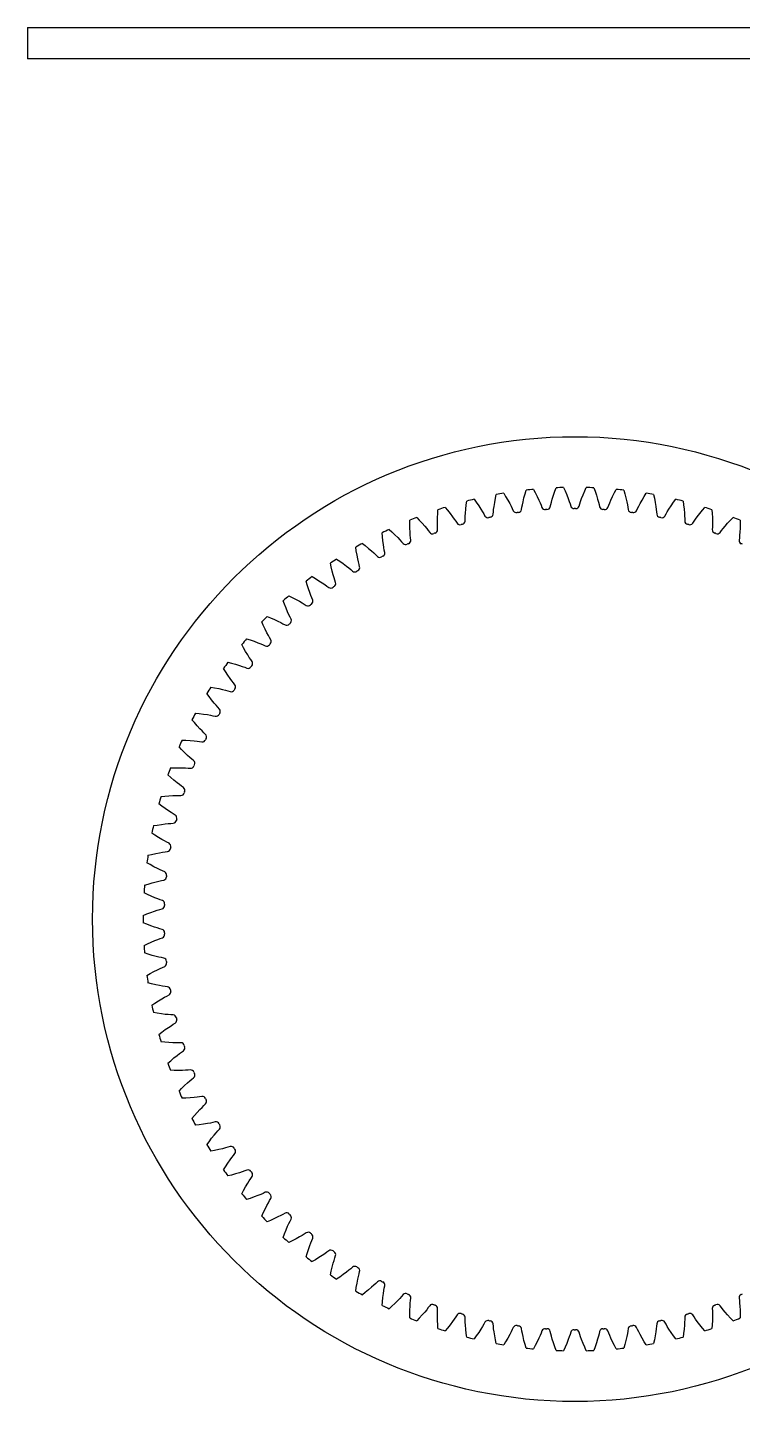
# Model space of a CAD drawing. Extents: x -3282 to 4846, y -1718 to 1845.
# Drawn here: x 1305 to 1533.6, y -887.8 to -448.6 of the extents above; entities that cross this region are included whole.
import ezdxf

# ---------------------------------------------------------------- set-up
doc = ezdxf.new("R2010")
doc.units = 0
doc.layers.get('0').update_dxf_attribs({"linetype": 'CONTINUOUS'})
doc.layers.add('OUTLINE', color=7, linetype='CONTINUOUS')

msp = doc.modelspace()

# ---------------------------------------------------------------- linework, layer by layer
at = {"color": 1}
for p, q in [((1304.989322, -448.599773), (1654.989322, -448.599773)), ((1304.989322, -448.599773), (1304.989322, -458.599773)), ((1654.989322, -458.599773), (1304.989322, -458.599773)), ((1464.038054, -597.628436), (1464.36637, -596.486779)), ((1466.763481, -596.234832), (1467.321986, -597.283281)), ((1467.321986, -597.283281), (1467.933365, -598.503257)), ((1473.12616, -598.140112), (1473.561792, -596.846952)), ((1473.561792, -596.846952), (1473.968945, -595.730977)), ((1476.377793, -595.646858), (1476.8618, -596.731713)), ((1476.8618, -596.731713), (1477.386589, -597.991364)), ((1482.592067, -597.991335), (1483.116844, -596.731713)), ((1483.116844, -596.731713), (1483.600852, -595.646858)), ((1486.009699, -595.730977), (1486.416852, -596.846952)), ((1486.416852, -596.846952), (1486.852493, -598.140142)), ((1492.045293, -598.503229), (1492.656658, -597.283281)), ((1492.656658, -597.283281), (1493.215163, -596.234832)), ((1495.612275, -596.486779), (1495.94059, -597.628436)), ((1445.112489, -602.527162), (1445.269739, -601.171688)), ((1445.269739, -601.171688), (1445.43597, -599.995448)), ((1447.774689, -599.41234), (1448.473675, -600.372857)), ((1448.473675, -600.372857), (1449.248891, -601.495872)), ((1449.248891, -601.495872), (1449.940852, -602.559545)), ((1454.012917, -602.625627), (1454.141103, -601.666758)), ((1454.141103, -601.666758), (1454.340611, -600.413564)), ((1454.340611, -600.413564), (1454.59203, -599.07236)), ((1454.59203, -599.07236), (1454.839907, -597.910581)), ((1457.213605, -597.492035), (1457.843885, -598.49897)), ((1457.843885, -598.49897), (1458.538876, -599.673326)), ((1458.538876, -599.673326), (1459.154953, -600.782677)), ((1459.154953, -600.782677), (1459.603362, -601.639881)), ((1459.60336, -601.639879), (1459.969804, -602.378561)), ((1463.063851, -601.943721), (1463.21249, -601.132649)), ((1463.212489, -601.132651), (1463.40725, -600.185059)), ((1463.40725, -600.185059), (1463.69369, -598.948835)), ((1463.69369, -598.948835), (1464.038054, -597.628436)), ((1467.933365, -598.503257), (1468.470556, -599.652881)), ((1468.470556, -599.652881), (1468.858077, -600.539276)), ((1468.858077, -600.539274), (1469.172099, -601.301719)), ((1469.172099, -601.301719), (1469.451339, -602.021085)), ((1472.112538, -601.83499), (1472.288942, -601.083767)), ((1472.288942, -601.083767), (1472.493797, -600.285039)), ((1472.493796, -600.285042), (1472.754183, -599.353344)), ((1472.754183, -599.353344), (1473.12616, -598.140112)), ((1477.386589, -597.991364), (1477.842278, -599.17566)), ((1477.842278, -599.17566), (1478.167024, -600.086928)), ((1478.167023, -600.086926), (1478.427095, -600.869419)), ((1478.427095, -600.869419), (1478.655474, -601.606511)), ((1481.323172, -601.606506), (1481.551549, -600.869418)), ((1481.551549, -600.869418), (1481.811621, -600.086926)), ((1481.81162, -600.086928), (1482.136365, -599.175664)), ((1482.136365, -599.175664), (1482.592067, -597.991335)), ((1486.852493, -598.140142), (1487.22446, -599.353341)), ((1487.22446, -599.353341), (1487.484848, -600.285042)), ((1487.484847, -600.285039), (1487.689702, -601.083768)), ((1487.689702, -601.083768), (1487.866108, -601.834996)), ((1490.527308, -602.02108), (1490.806545, -601.301718)), ((1490.806545, -601.301718), (1491.120568, -600.539274)), ((1491.120567, -600.539276), (1491.508086, -599.652884)), ((1491.508086, -599.652884), (1492.045293, -598.503229)), ((1495.94059, -597.628436), (1496.284961, -598.948865)), ((1496.284961, -598.948865), (1496.571394, -600.185056)), ((1496.571394, -600.185056), (1496.766155, -601.132651)), ((1496.766154, -601.132649), (1496.914794, -601.943722)), ((1500.008841, -602.378561), (1500.375284, -601.639879)), ((1500.375282, -601.639881), (1500.82369, -600.78268)), ((1500.82369, -600.78268), (1501.439784, -599.673299)), ((1501.439784, -599.673299), (1502.134759, -598.49897)), ((1502.134759, -598.49897), (1502.765039, -597.492034)), ((1505.138737, -597.910581), (1505.386614, -599.07236)), ((1505.386614, -599.07236), (1505.638039, -600.413594)), ((1505.638039, -600.413594), (1505.837541, -601.666754)), ((1505.837541, -601.666754), (1505.965727, -602.625627)), ((1510.03779, -602.559548), (1510.72977, -601.495846)), ((1510.72977, -601.495846), (1511.50497, -600.372857)), ((1511.50497, -600.372857), (1512.203955, -599.41234)), ((1514.542674, -599.995448), (1514.708906, -601.171688)), ((1514.708906, -601.171688), (1514.866158, -602.527193)), ((1429.412919, -605.201653), (1430.23878, -606.055542)), ((1430.23878, -606.055542), (1431.162745, -607.059739)), ((1436.031129, -606.548098), (1436.054285, -605.279334)), ((1436.054285, -605.279334), (1436.116597, -603.916191)), ((1436.116597, -603.916191), (1436.200374, -602.731221)), ((1438.49272, -601.986393), (1439.257005, -602.895811)), ((1439.257005, -602.895811), (1440.108671, -603.962014)), ((1440.108671, -603.962014), (1440.873144, -604.974828)), ((1440.873144, -604.974828), (1441.436489, -605.761283)), ((1441.436488, -605.761281), (1441.902169, -606.441776)), ((1444.889226, -606.352042), (1444.905587, -605.580559)), ((1444.905587, -605.580559), (1444.9399, -604.756693)), ((1444.9399, -604.756696), (1445.000886, -603.791221)), ((1445.000886, -603.791221), (1445.112489, -602.527162)), ((1449.940852, -602.559545), (1450.447964, -603.383381)), ((1450.447963, -603.383379), (1450.865041, -604.094701)), ((1450.865041, -604.094701), (1451.241679, -604.768203)), ((1453.851081, -604.213553), (1453.921218, -603.44509)), ((1453.921218, -603.44509), (1454.012918, -602.625625)), ((1459.969804, -602.378561), (1460.298543, -603.076696)), ((1462.940279, -602.705419), (1463.063851, -601.943721)), ((1496.914794, -601.943722), (1497.038366, -602.705425)), ((1499.680104, -603.076692), (1500.008841, -602.378561)), ((1505.965726, -602.625625), (1506.057426, -603.44509)), ((1506.057426, -603.44509), (1506.127564, -604.213558)), ((1508.736968, -604.768199), (1509.113603, -604.0947)), ((1509.113603, -604.0947), (1509.530681, -603.383379)), ((1509.53068, -603.383381), (1510.03779, -602.559548)), ((1514.866158, -602.527193), (1514.977758, -603.791217)), ((1514.977758, -603.791217), (1515.038744, -604.756696)), ((1515.038744, -604.756693), (1515.073057, -605.58056)), ((1515.073057, -605.58056), (1515.089419, -606.352048)), ((1518.076475, -606.441775), (1518.542157, -605.761281)), ((1518.542155, -605.761283), (1519.105498, -604.974831)), ((1519.105498, -604.974831), (1519.869992, -603.96199)), ((1519.869992, -603.96199), (1520.721639, -602.895811)), ((1520.721639, -602.895811), (1521.485924, -601.986393)), ((1523.77827, -602.731221), (1523.862047, -603.916191)), ((1523.862047, -603.916191), (1523.924361, -605.279364)), ((1523.924361, -605.279364), (1523.947515, -606.548094)), ((1528.815919, -607.059716), (1529.739865, -606.055542)), ((1529.739865, -606.055542), (1530.565725, -605.201653)), ((1418.495098, -611.284166), (1418.413143, -610.099069)), ((1420.57952, -609.042456), (1421.462934, -609.836656)), ((1421.462934, -609.836656), (1422.454698, -610.773954)), ((1427.1772, -607.292501), (1427.178113, -606.104573)), ((1427.210127, -608.656669), (1427.1772, -607.292501)), ((1427.275532, -609.923958), (1427.210127, -608.656669)), ((1427.349508, -610.888525), (1427.275532, -609.923958)), ((1431.162745, -607.059739), (1431.996007, -608.016759)), ((1431.996007, -608.016759), (1432.612839, -608.762001)), ((1432.612838, -608.761999), (1433.124854, -609.408352)), ((1433.124854, -609.408352), (1433.59156, -610.022882)), ((1436.03764, -607.515475), (1436.031129, -606.548098)), ((1436.06088, -608.339725), (1436.03764, -607.515473)), ((1436.098375, -609.11047), (1436.06088, -608.339725)), ((1441.902169, -606.441776), (1442.324871, -607.087365)), ((1517.653776, -607.08736), (1518.076475, -606.441775)), ((1523.917764, -608.339726), (1523.880269, -609.110476)), ((1523.941004, -607.515473), (1523.917764, -608.339726)), ((1523.947515, -606.548094), (1523.941004, -607.515475)), ((1526.387087, -610.022878), (1526.85379, -609.408351)), ((1526.85379, -609.408351), (1527.365806, -608.761999)), ((1527.365805, -608.762001), (1527.982635, -608.016761)), ((1527.982635, -608.016761), (1528.815919, -607.059716)), ((1532.703112, -609.923954), (1532.629136, -610.888525)), ((1532.768516, -608.6567), (1532.703112, -609.923954)), ((1532.801444, -607.292501), (1532.768516, -608.6567)), ((1532.800531, -606.104573), (1532.801444, -607.292501)), ((1410.112589, -615.871741), (1409.948166, -614.695247)), ((1412.03556, -613.49009), (1412.972222, -614.220731)), ((1412.972222, -614.220731), (1414.026953, -615.086564)), ((1418.623104, -612.642715), (1418.495098, -611.284166)), ((1418.776751, -613.902354), (1418.623104, -612.642715)), ((1418.917832, -614.859411), (1418.776751, -613.902354)), ((1419.05556, -615.672404), (1418.917832, -614.859408)), ((1422.454698, -610.773954), (1423.352688, -611.670517)), ((1423.352688, -611.670517), (1424.020003, -612.370916)), ((1424.020002, -612.370914), (1424.575858, -612.979976)), ((1424.575858, -612.979976), (1425.084295, -613.560453)), ((1427.430189, -611.709145), (1427.349508, -610.888522)), ((1427.521357, -612.475398), (1427.430189, -611.709145)), ((1532.548455, -611.709146), (1532.457287, -612.475403)), ((1532.629136, -610.888522), (1532.548455, -611.709146)), ((1403.822664, -618.522886), (1404.808012, -619.186409)), ((1404.808012, -619.186409), (1405.920571, -619.976558)), ((1410.335051, -617.218051), (1410.112589, -615.871741)), ((1410.576192, -618.463904), (1410.335051, -617.218051)), ((1410.78369, -619.408788), (1410.576192, -618.463904)), ((1414.026953, -615.086564), (1414.985297, -615.918302)), ((1414.985297, -615.918302), (1415.699844, -616.570445)), ((1415.699842, -616.570444), (1416.296831, -617.139247)), ((1416.296831, -617.139247), (1416.844521, -617.682844)), ((1419.199957, -616.430431), (1419.05556, -615.672404)), ((1402.070513, -621.032875), (1401.824422, -619.870717)), ((1402.386347, -622.360387), (1402.070513, -621.032875)), ((1402.713807, -623.586384), (1402.386347, -622.360387)), ((1402.986711, -624.514493), (1402.713807, -623.586384)), ((1405.920571, -619.976558), (1406.934599, -620.73942)), ((1406.934599, -620.73942), (1407.692897, -621.34013)), ((1407.692895, -621.340129), (1408.328107, -621.865903)), ((1408.328107, -621.865903), (1408.912382, -622.36997)), ((1410.977794, -620.210194), (1410.78369, -619.408786)), ((1411.174716, -620.956301), (1410.977794, -620.210194)), ((1394.408049, -626.742424), (1394.08149, -625.600263)), ((1394.815716, -628.044671), (1394.408049, -626.742424)), ((1395.2279, -629.244839), (1394.815716, -628.044671)), ((1395.980845, -624.116325), (1397.010077, -624.709497)), ((1397.010077, -624.709497), (1398.175044, -625.420114)), ((1398.175044, -625.420114), (1399.239816, -626.110382)), ((1399.239816, -626.110382), (1400.03817, -626.656733)), ((1400.038169, -626.656731), (1400.708509, -627.136915)), ((1400.708509, -627.136915), (1401.326524, -627.598997)), ((1403.236245, -625.300406), (1402.986711, -624.51449)), ((1403.484734, -626.030959), (1403.236245, -625.300406)), ((1387.162529, -632.972571), (1386.757092, -631.855972)), ((1388.548306, -630.243156), (1389.616408, -630.763088)), ((1389.616408, -630.763088), (1390.828108, -631.390709)), ((1390.828108, -631.390709), (1391.938437, -632.005022)), ((1391.938437, -632.005022), (1392.772958, -632.494351)), ((1395.564881, -630.151649), (1395.2279, -629.244839)), ((1395.86863, -630.918242), (1395.56488, -630.151647)), ((1396.167474, -631.629682), (1395.86863, -630.918242)), ((1387.660043, -634.243208), (1387.162529, -632.972571)), ((1388.154942, -635.4117), (1387.660043, -634.243208)), ((1388.554359, -636.292795), (1388.154942, -635.4117)), ((1388.910842, -637.036332), (1388.554358, -636.292793)), ((1392.772956, -632.49435), (1393.47516, -632.926603)), ((1393.47516, -632.926603), (1394.123902, -633.344449)), ((1380.369252, -639.692963), (1379.886912, -638.607366)), ((1380.954189, -640.925801), (1380.369252, -639.692963)), ((1381.529393, -642.056924), (1380.954189, -640.925801)), ((1381.561258, -636.87353), (1382.663028, -637.317689)), ((1382.663028, -637.317689), (1383.915556, -637.859257)), ((1383.915556, -637.859257), (1385.066033, -638.394621)), ((1385.066033, -638.394621), (1385.932655, -638.824545)), ((1385.932653, -638.824544), (1386.663298, -639.206761)), ((1386.663298, -639.206761), (1387.339608, -639.578335)), ((1389.258586, -637.725193), (1388.910842, -637.036332)), ((1375.053743, -643.975145), (1376.183811, -644.341366)), ((1376.183811, -644.341366), (1377.471066, -644.794244)), ((1377.471066, -644.794244), (1378.656086, -645.24805)), ((1378.656086, -645.24805), (1379.550587, -645.616474)), ((1379.550584, -645.616473), (1380.306112, -645.946792)), ((1381.989298, -642.908011), (1381.529393, -642.056924)), ((1382.39678, -643.624869), (1381.989297, -642.908009)), ((1382.791729, -644.287794), (1382.39678, -643.624869)), ((1374.061313, -646.87086), (1373.504421, -645.821554)), ((1374.730824, -648.059891), (1374.061313, -646.87086)), ((1375.38353, -649.148135), (1374.730824, -648.059891)), ((1375.901684, -649.965067), (1375.38353, -649.148135)), ((1376.358178, -650.651755), (1375.901682, -649.965065)), ((1380.306112, -645.946792), (1381.006694, -646.270284)), ((1368.269446, -654.471292), (1367.640714, -653.463388)), ((1369.057462, -651.513402), (1370.210324, -651.799902)), ((1370.210324, -651.799902), (1371.526035, -652.161881)), ((1371.526035, -652.161881), (1372.739824, -652.531919)), ((1372.739824, -652.531919), (1373.657846, -652.837049)), ((1373.657843, -652.837048), (1374.434573, -653.113859)), ((1374.434573, -653.113859), (1375.156013, -653.387693)), ((1376.798409, -651.285515), (1376.358178, -650.651755)), ((1369.020268, -655.610724), (1368.269446, -654.471292)), ((1369.747296, -656.650786), (1369.020268, -655.610724)), ((1370.321174, -657.429584), (1369.747296, -656.650786)), ((1370.824457, -658.082755), (1370.321172, -657.429582)), ((1371.307824, -658.684263), (1370.824457, -658.082755)), ((1363.021866, -662.45723), (1362.324358, -661.495639)), ((1363.850342, -663.541511), (1363.021866, -662.45723)), ((1363.601631, -659.451576), (1364.77167, -659.656958)), ((1364.77167, -659.656958), (1366.109426, -659.926276)), ((1366.109426, -659.926276), (1367.34607, -660.210743)), ((1367.34607, -660.210743), (1368.283141, -660.451091)), ((1368.283139, -660.451091), (1369.077285, -660.673046)), ((1369.077285, -660.673046), (1369.81607, -660.895888)), ((1364.64815, -664.528325), (1363.850342, -663.541511)), ((1365.274956, -665.265194), (1364.64815, -664.528325)), ((1365.822577, -665.881667), (1365.274954, -665.265192)), ((1366.346725, -666.447991), (1365.822577, -665.881667)), ((1358.34414, -670.789767), (1357.581254, -669.879174)), ((1359.246234, -671.813615), (1358.34414, -670.789767)), ((1358.712829, -667.750992), (1359.894344, -667.874256)), ((1360.110934, -672.742373), (1359.246234, -671.813615)), ((1359.894344, -667.874256), (1361.247628, -668.049601)), ((1361.247628, -668.049601), (1362.501104, -668.247111)), ((1362.501104, -668.247111), (1363.452657, -668.421507)), ((1363.452655, -668.421507), (1364.26035, -668.587524)), ((1364.26035, -668.587524), (1365.01288, -668.758289)), ((1360.787615, -673.433723), (1360.110934, -672.742373)), ((1361.376905, -674.010495), (1360.787613, -673.433722)), ((1361.939281, -674.538877), (1361.376905, -674.010495)), ((1354.259057, -679.428308), (1353.43451, -678.57315)), ((1355.230373, -680.386735), (1354.259057, -679.428308)), ((1354.414873, -676.371217), (1355.602109, -676.411762)), ((1356.157754, -681.252912), (1355.230373, -680.386735)), ((1355.602109, -676.411762), (1356.964328, -676.49228)), ((1356.964328, -676.49228), (1358.228528, -676.601871)), ((1358.228528, -676.601871), (1359.189929, -676.709465)), ((1359.189927, -676.709465), (1360.007235, -676.818736)), ((1360.007235, -676.818736), (1360.769844, -676.93659)), ((1356.881013, -681.895376), (1356.157754, -681.252912)), ((1357.509101, -682.429635), (1356.881011, -681.895374)), ((1358.106965, -682.917501), (1357.509101, -682.429635)), ((1350.786519, -688.330767), (1349.904328, -687.535209)), ((1350.728704, -685.270253), (1351.915876, -685.227883)), ((1351.822326, -689.219104), (1350.786519, -688.330767)), ((1352.80787, -690.01848), (1351.822326, -689.219104)), ((1351.915876, -685.227883), (1353.280393, -685.213181)), ((1353.280393, -685.213181), (1354.549158, -685.234318)), ((1354.549158, -685.234318), (1355.515723, -685.274587)), ((1355.515721, -685.274587), (1356.33866, -685.326579)), ((1356.33866, -685.326579), (1357.107632, -685.390949)), ((1353.574182, -690.608926), (1352.80787, -690.01848)), ((1354.238008, -691.098071), (1353.57418, -690.608925)), ((1354.868448, -691.543043), (1354.238008, -691.098071)), ((1347.943444, -697.453772), (1347.007907, -696.721691)), ((1347.67228, -694.404747), (1348.853604, -694.279666)), ((1349.038695, -698.267691), (1347.943444, -697.453772)), ((1348.853604, -694.279666), (1350.213772, -694.169816)), ((1350.0776, -698.996371), (1349.038695, -698.267691)), ((1350.213772, -694.169816), (1351.480921, -694.102398)), ((1351.480921, -694.102398), (1352.44794, -694.075144)), ((1352.447937, -694.075144), (1353.272499, -694.069604)), ((1353.272499, -694.069604), (1354.044089, -694.080177)), ((1350.883233, -699.531924), (1350.0776, -698.996371)), ((1351.579563, -699.973572), (1350.883231, -699.531923)), ((1352.239507, -700.373482), (1351.579563, -699.973572)), ((1345.743684, -706.752876), (1344.759358, -706.087838)), ((1345.260491, -703.730194), (1346.430212, -703.523013)), ((1346.893043, -707.488412), (1345.743684, -706.752876)), ((1346.430212, -703.523013), (1347.779404, -703.31855)), ((1347.779404, -703.31855), (1349.038763, -703.162904)), ((1349.038763, -703.162904), (1350.001525, -703.068261)), ((1350.001523, -703.068261), (1350.82369, -703.005216)), ((1350.82369, -703.005216), (1351.594137, -702.96194)), ((1347.980247, -708.142847), (1346.893043, -707.488412)), ((1348.821276, -708.620897), (1347.980247, -708.142847)), ((1349.546717, -709.012895), (1348.821274, -708.620896)), ((1350.23295, -709.365797), (1349.546717, -709.012895)), ((1344.197954, -716.182776), (1343.169636, -715.588022)), ((1343.505087, -713.201163), (1344.657507, -712.912891)), ((1344.657507, -712.912891), (1345.989149, -712.614812)), ((1345.989149, -712.614812), (1347.234584, -712.371696)), ((1347.234584, -712.371696), (1348.188398, -712.210124)), ((1348.188396, -712.210125), (1349.004162, -712.089882)), ((1349.004162, -712.089882), (1349.769714, -711.992968)), ((1345.395822, -716.836345), (1344.197954, -716.182776)), ((1346.526029, -717.413347), (1345.395822, -716.836345)), ((1347.398357, -717.831565), (1346.526029, -717.413347)), ((1348.149375, -718.172004), (1347.398354, -717.831564)), ((1348.858553, -718.476176), (1348.149375, -718.172004)), ((1342.41462, -722.771512), (1343.544124, -722.403554)), ((1343.544124, -722.403554), (1344.85173, -722.013309)), ((1344.85173, -722.013309), (1346.077172, -721.683909)), ((1346.077172, -721.683909), (1347.017392, -721.456196)), ((1347.01739, -721.456197), (1347.822781, -721.279342)), ((1347.822781, -721.279342), (1348.579708, -721.129261)), ((1343.313787, -725.69753), (1342.246485, -725.175956)), ((1344.554328, -726.265948), (1343.313787, -725.69753)), ((1345.722031, -726.762705), (1344.554328, -726.265948)), ((1346.621407, -727.119054), (1345.722031, -726.762705)), ((1347.394344, -727.406275), (1346.621405, -727.119053)), ((1348.123013, -727.660237), (1347.394344, -727.406275)), ((1341.994404, -732.394615), (1343.095489, -731.948763)), ((1343.095489, -731.948763), (1344.372688, -731.468255)), ((1344.372688, -731.468255), (1345.572166, -731.054175)), ((1345.572166, -731.054175), (1346.494212, -730.76143)), ((1346.49421, -730.761431), (1347.285303, -730.528826)), ((1347.285303, -730.528826), (1348.029916, -730.32631)), ((1343.095489, -735.250783), (1341.994404, -734.804931)), ((1344.372659, -735.73128), (1343.095489, -735.250783)), ((1345.57217, -736.145372), (1344.372659, -735.73128)), ((1346.494212, -736.438116), (1345.57217, -736.145372)), ((1347.285302, -736.67072), (1346.49421, -736.438115)), ((1348.029911, -736.873234), (1347.285302, -736.67072)), ((1342.246485, -742.02359), (1343.313787, -741.502016)), ((1343.313787, -741.502016), (1344.554356, -740.933586)), ((1344.554356, -740.933586), (1345.722028, -740.436843)), ((1345.722028, -740.436843), (1346.621407, -740.080492)), ((1346.621405, -740.080493), (1347.394345, -739.793271)), ((1347.394345, -739.793271), (1348.123018, -739.539307)), ((1343.544124, -744.795992), (1342.41462, -744.428034)), ((1344.851701, -745.186228), (1343.544124, -744.795992)), ((1346.077175, -745.515638), (1344.851701, -745.186228)), ((1347.017393, -745.74335), (1346.077175, -745.515638)), ((1347.822781, -745.920204), (1347.01739, -745.743349)), ((1348.579703, -746.070283), (1347.822781, -745.920204)), ((1343.169636, -751.611524), (1344.197954, -751.01677)), ((1344.197954, -751.01677), (1345.39585, -750.363187)), ((1345.39585, -750.363187), (1346.526026, -749.786201)), ((1346.526026, -749.786201), (1347.398357, -749.367981)), ((1347.398354, -749.367982), (1348.149376, -749.027542)), ((1348.149376, -749.027542), (1348.858558, -748.723367)), ((1344.657507, -754.286655), (1343.505087, -753.998383)), ((1345.989119, -754.584728), (1344.657507, -754.286655)), ((1347.234587, -754.82785), (1345.989119, -754.584728)), ((1348.188399, -754.989422), (1347.234587, -754.82785)), ((1349.004162, -755.109664), (1348.188396, -754.989421)), ((1349.769709, -755.206577), (1349.004162, -755.109664)), ((1345.743684, -760.44667), (1346.893069, -759.711118)), ((1346.893069, -759.711118), (1347.980244, -759.056701)), ((1347.980244, -759.056701), (1348.821276, -758.578649)), ((1348.821274, -758.57865), (1349.546718, -758.18665)), ((1349.546718, -758.18665), (1350.232955, -757.833746)), ((1344.759358, -761.111707), (1345.743684, -760.44667)), ((1346.430212, -763.676533), (1345.26049, -763.469352)), ((1347.779373, -763.880991), (1346.430212, -763.676533)), ((1349.038767, -764.036642), (1347.779373, -763.880991)), ((1350.001526, -764.131285), (1349.038767, -764.036642)), ((1350.823689, -764.19433), (1350.001523, -764.131285)), ((1351.594132, -764.237605), (1350.823689, -764.19433)), ((1349.03872, -768.931837), (1350.077597, -768.203177)), ((1350.077597, -768.203177), (1350.883233, -767.667622)), ((1350.883231, -767.667623), (1351.579564, -767.225974)), ((1351.579564, -767.225974), (1352.239511, -766.82606)), ((1347.007907, -770.477855), (1347.943444, -769.745774)), ((1348.853604, -772.91988), (1347.67228, -772.794799)), ((1347.943444, -769.745774), (1349.03872, -768.931837)), ((1350.213741, -773.029728), (1348.853604, -772.91988)), ((1351.480924, -773.097148), (1350.213741, -773.029728)), ((1352.44794, -773.124402), (1351.480924, -773.097148)), ((1351.82235, -777.980422), (1352.807867, -777.181068)), ((1353.272498, -773.129942), (1352.447937, -773.124402)), ((1352.807867, -777.181068), (1353.574182, -776.59062)), ((1354.044083, -773.119369), (1353.272498, -773.129942)), ((1353.57418, -776.590621), (1354.238008, -776.101474)), ((1354.238008, -776.101474), (1354.868452, -775.656499)), ((1349.904328, -779.664337), (1350.786519, -778.868779)), ((1350.786519, -778.868779), (1351.82235, -777.980422)), ((1351.915876, -781.971663), (1350.728704, -781.929293)), ((1353.280363, -781.986365), (1351.915876, -781.971663)), ((1354.549162, -781.965227), (1353.280363, -781.986365)), ((1355.515723, -781.924959), (1354.549162, -781.965227)), ((1355.230395, -786.812789), (1356.157752, -785.946636)), ((1356.338659, -781.872967), (1355.515721, -781.92496)), ((1356.157752, -785.946636), (1356.881013, -785.304171)), ((1357.107627, -781.808597), (1356.338659, -781.872967)), ((1356.881011, -785.304172), (1357.509101, -784.76991)), ((1357.509101, -784.76991), (1358.106969, -784.282042)), ((1353.43451, -788.626396), (1354.259057, -787.771238)), ((1354.259057, -787.771238), (1355.230395, -786.812789)), ((1359.189929, -790.490081), (1358.228531, -790.597675)), ((1360.007234, -790.38081), (1359.189927, -790.490081)), ((1360.769838, -790.262956), (1360.007234, -790.38081)), ((1355.602109, -790.787784), (1354.414873, -790.828329)), ((1356.964297, -790.707268), (1355.602109, -790.787784)), ((1358.228531, -790.597675), (1356.964297, -790.707268)), ((1359.246254, -795.385908), (1360.110932, -794.457176)), ((1360.110932, -794.457176), (1360.787615, -793.765823)), ((1360.787613, -793.765825), (1361.376905, -793.189051)), ((1361.376905, -793.189051), (1361.939285, -792.660665)), ((1357.581254, -797.320372), (1358.34414, -796.409779)), ((1358.34414, -796.409779), (1359.246254, -795.385908)), ((1359.894344, -799.32529), (1358.712829, -799.448554)), ((1361.247598, -799.149949), (1359.894344, -799.32529)), ((1362.501107, -798.952434), (1361.247598, -799.149949)), ((1363.452658, -798.778039), (1362.501107, -798.952434)), ((1364.260349, -798.612022), (1363.452655, -798.778039)), ((1365.012875, -798.441258), (1364.260349, -798.612022)), ((1363.021866, -804.742316), (1363.850361, -803.658011)), ((1363.850361, -803.658011), (1364.648148, -802.671224)), ((1364.648148, -802.671224), (1365.274956, -801.934352)), ((1365.274954, -801.934354), (1365.822577, -801.317878)), ((1365.822577, -801.317878), (1366.346728, -800.75155)), ((1362.324358, -805.703907), (1363.021866, -804.742316)), ((1364.77167, -807.542588), (1363.601631, -807.74797)), ((1366.109396, -807.273276), (1364.77167, -807.542588)), ((1367.346074, -806.988802), (1366.109396, -807.273276)), ((1368.283141, -806.748455), (1367.346074, -806.988802)), ((1369.077284, -806.5265), (1368.283139, -806.748455)), ((1369.816065, -806.303659), (1369.077284, -806.5265)), ((1368.269446, -812.728254), (1369.020286, -811.588797)), ((1369.020286, -811.588797), (1369.747294, -810.548763)), ((1369.747294, -810.548763), (1370.321174, -809.769962)), ((1370.321172, -809.769964), (1370.824458, -809.11679)), ((1370.824458, -809.11679), (1371.307827, -808.515279)), ((1367.640714, -813.736157), (1368.269446, -812.728254)), ((1370.210324, -815.399644), (1369.057462, -815.686144)), ((1371.526005, -815.037673), (1370.210324, -815.399644)), ((1372.739827, -814.667626), (1371.526005, -815.037673)), ((1373.657846, -814.362497), (1372.739827, -814.667626)), ((1374.434572, -814.085687), (1373.657843, -814.362498)), ((1375.156008, -813.811854), (1374.434572, -814.085687)), ((1375.901682, -817.234481), (1376.358179, -816.54779)), ((1376.358179, -816.54779), (1376.798411, -815.914026)), ((1373.504421, -821.377992), (1374.061313, -820.328686)), ((1374.061313, -820.328686), (1374.73084, -819.139628)), ((1374.73084, -819.139628), (1375.383528, -818.051414)), ((1375.383528, -818.051414), (1375.901683, -817.234479)), ((1380.306112, -821.252755), (1379.550584, -821.583073)), ((1381.006689, -820.929264), (1380.306112, -821.252755)), ((1376.183811, -822.85818), (1375.053742, -823.224401)), ((1377.471037, -822.405313), (1376.183811, -822.85818)), ((1378.656089, -821.951495), (1377.471037, -822.405313)), ((1379.550587, -821.583072), (1378.656089, -821.951495)), ((1380.954203, -826.273718), (1381.529391, -825.142625)), ((1381.529391, -825.142625), (1381.989298, -824.291535)), ((1381.989297, -824.291538), (1382.39678, -823.574676)), ((1382.39678, -823.574676), (1382.791731, -822.911747)), ((1379.886912, -828.59218), (1380.369252, -827.506583)), ((1380.369252, -827.506583), (1380.954203, -826.273718)), ((1382.663028, -829.881857), (1381.561258, -830.326016)), ((1383.915528, -829.340301), (1382.663028, -829.881857)), ((1385.066036, -828.804924), (1383.915528, -829.340301)), ((1385.932655, -828.375001), (1385.066036, -828.804924)), ((1386.663298, -827.992786), (1385.932653, -828.375002)), ((1387.339603, -827.621213), (1386.663298, -827.992786)), ((1388.910843, -830.163214), (1389.258588, -829.474348)), ((1386.757092, -835.343574), (1387.162529, -834.226975)), ((1387.162529, -834.226975), (1387.660055, -832.956309)), ((1387.660055, -832.956309), (1388.154941, -831.787849)), ((1388.154941, -831.787849), (1388.554359, -830.906751)), ((1388.554358, -830.906753), (1388.910843, -830.163214)), ((1393.475159, -834.272943), (1392.772956, -834.705196)), ((1394.123897, -833.855099), (1393.475159, -834.272943)), ((1389.616408, -836.436458), (1388.548306, -836.95639)), ((1390.82808, -835.808851), (1389.616408, -836.436458)), ((1391.93844, -835.194523), (1390.82808, -835.808851)), ((1392.772958, -834.705195), (1391.93844, -835.194523)), ((1394.815726, -839.154846), (1395.227899, -837.954711)), ((1395.227899, -837.954711), (1395.564881, -837.047897)), ((1395.56488, -837.047899), (1395.86863, -836.281303)), ((1395.86863, -836.281303), (1396.167476, -835.569859)), ((1394.08149, -841.599283), (1394.408049, -840.457122)), ((1394.408049, -840.457122), (1394.815726, -839.154846)), ((1397.010077, -842.490049), (1395.980845, -843.083222)), ((1398.175018, -841.779449), (1397.010077, -842.490049)), ((1399.239819, -841.089162), (1398.175018, -841.779449)), ((1400.038171, -840.542813), (1399.239819, -841.089162)), ((1400.708509, -840.062632), (1400.038169, -840.542815)), ((1401.326519, -839.600552), (1400.708509, -840.062632)), ((1402.713806, -843.613165), (1402.986711, -842.685054)), ((1402.986711, -842.685056), (1403.236245, -841.899139)), ((1403.236245, -841.899139), (1403.484735, -841.168581)), ((1401.824422, -847.328829), (1402.070513, -846.166671)), ((1402.070513, -846.166671), (1402.386354, -844.839129)), ((1402.386354, -844.839129), (1402.713806, -843.613165)), ((1405.920546, -847.223006), (1404.808012, -848.013137)), ((1406.934602, -846.460124), (1405.920546, -847.223006)), ((1407.692897, -845.859416), (1406.934602, -846.460124)), ((1408.328106, -845.333643), (1407.692895, -845.859417)), ((1408.912378, -844.829579), (1408.328106, -845.333643)), ((1410.78369, -847.79076), (1410.977794, -846.989351)), ((1410.977794, -846.989351), (1411.174717, -846.243239)), ((1404.808012, -848.013137), (1403.822664, -848.676661)), ((1409.948166, -852.504299), (1410.112589, -851.327805)), ((1410.112589, -851.327805), (1410.335056, -849.981465)), ((1410.335056, -849.981465), (1410.576192, -848.735646)), ((1410.576192, -848.735646), (1410.78369, -847.790758)), ((1414.985299, -851.281241), (1414.02693, -852.113002)), ((1415.699844, -850.629101), (1414.985299, -851.281241)), ((1416.29683, -850.060299), (1415.699842, -850.629102)), ((1416.844517, -849.516706), (1416.29683, -850.060299)), ((1418.917832, -852.340138), (1419.05556, -851.527141)), ((1419.05556, -851.527141), (1419.199957, -850.76911)), ((1412.972222, -852.978815), (1412.03556, -853.709457)), ((1414.02693, -852.113002), (1412.972222, -852.978815)), ((1418.413143, -857.100477), (1418.495098, -855.91538)), ((1418.495098, -855.91538), (1418.623107, -854.556801)), ((1418.623107, -854.556801), (1418.776751, -853.297196)), ((1418.776751, -853.297196), (1418.917832, -852.340135)), ((1422.454676, -856.425614), (1421.462934, -857.36289)), ((1423.35269, -855.529027), (1422.454676, -856.425614)), ((1424.020003, -854.82863), (1423.35269, -855.529027)), ((1424.575857, -854.219571), (1424.020002, -854.828632)), ((1425.084291, -853.639097), (1424.575857, -854.219571)), ((1427.275532, -857.275592), (1427.349508, -856.311022)), ((1427.349508, -856.311024), (1427.430189, -855.4904)), ((1427.430189, -855.4904), (1427.521357, -854.724143)), ((1532.457288, -854.724148), (1532.548455, -855.490401)), ((1532.548455, -855.490401), (1532.629136, -856.311024)), ((1532.629136, -856.311021), (1532.703112, -857.275588)), ((1421.462934, -857.36289), (1420.57952, -858.15709)), ((1427.1772, -859.907045), (1427.210128, -858.542846)), ((1427.178113, -861.094973), (1427.1772, -859.907045)), ((1427.210128, -858.542846), (1427.275532, -857.275592)), ((1431.162725, -860.13983), (1430.23878, -861.144004)), ((1431.996009, -859.182785), (1431.162725, -860.13983)), ((1432.612839, -858.437545), (1431.996009, -859.182785)), ((1433.124854, -857.791195), (1432.612838, -858.437547)), ((1433.591557, -857.176668), (1433.124854, -857.791195)), ((1436.031129, -860.651452), (1436.03764, -859.684071)), ((1436.054284, -861.920182), (1436.031129, -860.651452)), ((1436.03764, -859.684073), (1436.06088, -858.85982)), ((1436.06088, -858.85982), (1436.098375, -858.08907)), ((1441.902169, -860.757771), (1441.436488, -861.438265)), ((1442.324868, -860.112186), (1441.902169, -860.757771)), ((1518.076475, -860.75777), (1517.653773, -860.112181)), ((1518.542157, -861.438265), (1518.076475, -860.75777)), ((1523.880269, -858.089076), (1523.917764, -858.859821)), ((1523.917764, -858.859821), (1523.941004, -859.684073)), ((1523.947515, -860.651448), (1523.92436, -861.920212)), ((1523.941004, -859.684071), (1523.947515, -860.651448)), ((1526.85379, -857.791194), (1526.387084, -857.176664)), ((1527.365806, -858.437547), (1526.85379, -857.791194)), ((1527.982637, -859.182787), (1527.365805, -858.437545)), ((1528.815899, -860.139807), (1527.982637, -859.182787)), ((1529.739865, -861.144004), (1528.815899, -860.139807)), ((1532.703112, -857.275588), (1532.768517, -858.542877)), ((1532.768517, -858.542877), (1532.801444, -859.907045)), ((1532.801444, -859.907045), (1532.800531, -861.094973)), ((1430.23878, -861.144004), (1429.412919, -861.997893)), ((1436.116597, -863.283355), (1436.054284, -861.920182)), ((1436.200374, -864.468325), (1436.116597, -863.283355)), ((1439.257005, -864.303735), (1438.49272, -865.213153)), ((1440.108652, -863.237556), (1439.257005, -864.303735)), ((1440.873146, -862.224715), (1440.108652, -863.237556)), ((1441.436489, -861.438263), (1440.873146, -862.224715)), ((1444.905587, -861.618986), (1444.889226, -860.847498)), ((1444.9399, -862.442853), (1444.905587, -861.618986)), ((1445.000886, -863.408329), (1444.9399, -862.44285)), ((1445.112486, -864.672353), (1445.000886, -863.408329)), ((1445.269739, -866.027859), (1445.112486, -864.672353)), ((1449.940854, -864.639998), (1449.248874, -865.7037)), ((1450.447964, -863.816165), (1449.940854, -864.639998)), ((1450.865041, -863.104846), (1450.447963, -863.816167)), ((1451.241676, -862.431347), (1450.865041, -863.104846)), ((1453.921218, -863.754456), (1453.85108, -862.985988)), ((1454.012918, -864.573921), (1453.921218, -863.754456)), ((1454.141103, -865.532792), (1454.012918, -864.573919)), ((1459.969803, -864.820985), (1459.60336, -865.559667)), ((1460.29854, -864.122854), (1459.969803, -864.820985)), ((1463.063851, -865.255824), (1462.940278, -864.494121)), ((1469.451336, -865.178466), (1469.172099, -865.897828)), ((1490.806545, -865.897827), (1490.527306, -865.178461)), ((1497.038365, -864.494127), (1496.914793, -865.255825)), ((1500.008841, -864.820985), (1499.680101, -864.12285)), ((1500.375284, -865.559667), (1500.008841, -864.820985)), ((1505.965727, -864.573919), (1505.837541, -865.532788)), ((1506.057426, -863.754456), (1505.965726, -864.573921)), ((1506.127563, -862.985993), (1506.057426, -863.754456)), ((1509.113603, -863.104845), (1508.736965, -862.431343)), ((1509.530681, -863.816167), (1509.113603, -863.104845)), ((1510.037792, -864.640001), (1509.53068, -863.816165)), ((1510.729753, -865.703675), (1510.037792, -864.640001)), ((1514.866155, -864.672384), (1514.708906, -866.027859)), ((1514.977758, -863.408326), (1514.866155, -864.672384)), ((1515.038744, -862.44285), (1514.977758, -863.408326)), ((1515.073057, -861.618987), (1515.038744, -862.442853)), ((1515.089418, -860.847504), (1515.073057, -861.618987)), ((1519.1055, -862.224718), (1518.542155, -861.438263)), ((1519.869973, -863.237532), (1519.1055, -862.224718)), ((1520.721639, -864.303735), (1519.869973, -863.237532)), ((1521.485924, -865.213153), (1520.721639, -864.303735)), ((1523.862047, -863.283355), (1523.77827, -864.468325)), ((1523.92436, -861.920212), (1523.862047, -863.283355)), ((1530.565725, -861.997893), (1529.739865, -861.144004)), ((1445.43597, -867.204098), (1445.269739, -866.027859)), ((1448.473675, -866.826689), (1447.774689, -867.787206)), ((1449.248874, -865.7037), (1448.473675, -866.826689)), ((1454.340606, -866.785952), (1454.141103, -865.532792)), ((1454.59203, -868.127186), (1454.340606, -866.785952)), ((1454.839907, -869.288965), (1454.59203, -868.127186)), ((1457.843885, -868.700576), (1457.213605, -869.707512)), ((1458.53886, -867.526247), (1457.843885, -868.700576)), ((1459.154954, -866.416866), (1458.53886, -867.526247)), ((1459.603362, -865.559665), (1459.154954, -866.416866)), ((1463.21249, -866.066897), (1463.063851, -865.255824)), ((1463.40725, -867.01449), (1463.212489, -866.066895)), ((1463.693683, -868.250681), (1463.40725, -867.01449)), ((1464.038054, -869.57111), (1463.693683, -868.250681)), ((1464.366369, -870.712767), (1464.038054, -869.57111)), ((1467.933351, -868.696317), (1467.321986, -869.916265)), ((1468.470558, -867.546662), (1467.933351, -868.696317)), ((1468.858078, -866.66027), (1468.470558, -867.546662)), ((1469.172099, -865.897828), (1468.858077, -866.660272)), ((1472.288942, -866.115778), (1472.112537, -865.36455)), ((1472.493797, -866.914507), (1472.288942, -866.115778)), ((1472.754184, -867.846205), (1472.493796, -866.914504)), ((1473.126151, -869.059404), (1472.754184, -867.846205)), ((1473.561792, -870.352594), (1473.126151, -869.059404)), ((1477.386577, -869.208211), (1476.8618, -870.467833)), ((1477.842279, -868.023882), (1477.386577, -869.208211)), ((1478.167024, -867.112618), (1477.842279, -868.023882)), ((1478.427095, -866.330128), (1478.167023, -867.11262)), ((1478.655472, -865.59304), (1478.427095, -866.330128)), ((1481.551549, -866.330127), (1481.32317, -865.593035)), ((1481.811621, -867.11262), (1481.551549, -866.330127)), ((1482.136366, -868.023886), (1481.81162, -867.112618)), ((1482.592055, -869.208182), (1482.136366, -868.023886)), ((1483.116844, -870.467833), (1482.592055, -869.208182)), ((1486.852484, -869.059434), (1486.416852, -870.352594)), ((1487.224461, -867.846202), (1486.852484, -869.059434)), ((1487.484848, -866.914504), (1487.224461, -867.846202)), ((1487.689702, -866.115779), (1487.484847, -866.914507)), ((1487.866106, -865.364556), (1487.689702, -866.115779)), ((1491.120568, -866.660272), (1490.806545, -865.897827)), ((1491.508088, -867.546665), (1491.120567, -866.66027)), ((1492.045279, -868.69629), (1491.508088, -867.546665)), ((1492.656658, -869.916265), (1492.045279, -868.69629)), ((1495.94059, -869.57111), (1495.612275, -870.712767)), ((1496.284954, -868.250711), (1495.94059, -869.57111)), ((1496.571394, -867.014487), (1496.284954, -868.250711)), ((1496.766155, -866.066895), (1496.571394, -867.014487)), ((1496.914793, -865.255825), (1496.766154, -866.066897)), ((1500.823692, -866.416869), (1500.375283, -865.559665)), ((1501.439768, -867.52622), (1500.823692, -866.416869)), ((1502.134759, -868.700576), (1501.439768, -867.52622)), ((1502.765039, -869.707512), (1502.134759, -868.700576)), ((1505.386614, -868.127186), (1505.138737, -869.288965)), ((1505.638033, -866.785982), (1505.386614, -868.127186)), ((1505.837541, -865.532788), (1505.638033, -866.785982)), ((1511.50497, -866.826689), (1510.729753, -865.703675)), ((1512.203955, -867.787206), (1511.50497, -866.826689)), ((1514.708906, -866.027859), (1514.542674, -867.204098)), ((1467.321986, -869.916265), (1466.763481, -870.964714)), ((1473.968945, -871.468569), (1473.561792, -870.352594)), ((1476.8618, -870.467833), (1476.377793, -871.552688)), ((1483.600852, -871.552688), (1483.116844, -870.467833)), ((1486.416852, -870.352594), (1486.009699, -871.468569)), ((1493.215163, -870.964714), (1492.656658, -869.916265))]:
    msp.add_line(p, q, dxfattribs=at)
for centre, radius, start, end in [((1479.989303, -733.599594), 138, 95.499628, 96.500372), ((1479.989316, -733.599593), 138, 91.499628, 92.500372), ((1479.989328, -733.599593), 138, 87.499628, 88.500372), ((1479.989341, -733.599594), 138, 83.499628, 84.500372), ((1479.989279, -733.599599), 138, 103.499628, 104.500372), ((1479.989291, -733.599596), 138, 99.499628, 100.500372), ((1479.714444, -601.226764), 1.125, 199.727913, 273.2612), ((1480.264201, -601.226764), 1.125, 266.738787, 340.272366), ((1479.989353, -733.599596), 138, 79.499628, 80.500372), ((1479.989366, -733.599599), 138, 75.499628, 76.500372), ((1479.989255, -733.599606), 138, 111.499628, 112.500372), ((1479.989266, -733.599602), 138, 107.499628, 108.500372), ((1452.198554, -604.176583), 1.125, 211.727913, 285.2612), ((1479.989322, -733.599773), 131.25, 101.907943, 102.092057), ((1452.736298, -604.062282), 1.125, 278.738787, 352.272366), ((1461.294357, -602.553265), 1.125, 207.727913, 281.2612), ((1479.989322, -733.599773), 131.25, 97.907943, 98.092057), ((1461.838763, -602.476754), 1.125, 274.738787, 348.272366), ((1470.481239, -601.568393), 1.125, 203.727913, 277.2612), ((1479.989322, -733.599773), 131.25, 93.907943, 94.092057), ((1471.029657, -601.530044), 1.125, 270.738787, 344.272366), ((1479.989322, -733.599773), 131.25, 89.907943, 90.092057), ((1488.948988, -601.530044), 1.125, 195.727913, 269.2612), ((1479.989322, -733.599773), 131.25, 85.907943, 86.092057), ((1489.497405, -601.568393), 1.125, 262.738787, 336.272366), ((1498.139881, -602.476754), 1.125, 191.727913, 265.2612), ((1479.989322, -733.599773), 131.25, 81.907943, 82.092057), ((1498.684288, -602.553265), 1.125, 258.738787, 332.272366), ((1507.242347, -604.062282), 1.125, 187.727913, 261.2612), ((1479.989322, -733.599773), 131.25, 77.907943, 78.092057), ((1507.78009, -604.176583), 1.125, 254.738787, 328.272366), ((1479.989378, -733.599602), 138, 71.499628, 72.500372), ((1479.989389, -733.599606), 138, 67.499628, 68.500372), ((1479.989243, -733.599611), 138, 115.499628, 116.500372), ((1434.456785, -609.303847), 1.125, 219.727913, 293.2612), ((1479.989322, -733.599773), 131.25, 109.907943, 110.092057), ((1434.973388, -609.11582), 1.125, 286.738787, 0.272366), ((1443.238146, -606.430437), 1.125, 215.727913, 289.2612), ((1479.989322, -733.599773), 131.25, 105.907943, 106.092057), ((1443.766606, -606.278903), 1.125, 282.738787, 356.272366), ((1516.212038, -606.278903), 1.125, 183.727913, 257.2612), ((1479.989322, -733.599773), 131.25, 73.907943, 74.092057), ((1516.740498, -606.430437), 1.125, 250.738787, 324.272366), ((1525.005256, -609.11582), 1.125, 179.727913, 253.2612), ((1479.989322, -733.599773), 131.25, 69.907943, 70.092057), ((1525.521859, -609.303848), 1.125, 246.738787, 320.272366), ((1479.989232, -733.599617), 138, 119.499628, 120.500372), ((1425.897255, -612.782815), 1.125, 223.727913, 297.2612), ((1479.989322, -733.599773), 131.25, 113.907943, 114.092057), ((1426.399483, -612.559209), 1.125, 290.738787, 4.272366), ((1533.579161, -612.559209), 1.125, 175.727913, 249.2612), ((1479.989322, -733.599773), 131.25, 65.907943, 66.092057), ((1479.989222, -733.599624), 138, 123.499628, 124.500372), ((1417.601256, -616.850391), 1.125, 227.727913, 301.2612), ((1479.989322, -733.599773), 131.25, 117.907943, 118.092057), ((1418.086662, -616.592296), 1.125, 294.738787, 8.272366), ((1409.609205, -621.486758), 1.125, 231.727913, 305.2612), ((1479.989322, -733.599773), 131.25, 121.907943, 122.092057), ((1410.075425, -621.195432), 1.125, 298.738787, 12.272366), ((1479.989211, -733.599631), 138, 127.499628, 128.500372), ((1401.960038, -626.669329), 1.125, 235.727913, 309.2612), ((1479.989322, -733.599773), 131.25, 125.907943, 126.092057), ((1402.404801, -626.34619), 1.125, 302.738787, 16.272366), ((1479.989202, -733.599639), 138, 131.499628, 132.500372), ((1395.112161, -632.019477), 1.125, 306.738787, 20.272366), ((1394.691023, -632.372854), 1.125, 239.727913, 313.2612), ((1479.989322, -733.599773), 131.25, 129.907943, 130.092057), ((1479.989193, -733.599648), 138, 135.499628, 136.500372), ((1387.837573, -638.569546), 1.125, 243.727913, 317.2612), ((1479.989322, -733.599773), 131.25, 133.907943, 134.092057), ((1388.233035, -638.187653), 1.125, 310.738787, 24.272366), ((1479.989184, -733.599657), 138, 139.499628, 140.500372), ((1381.800935, -644.820667), 1.125, 314.738787, 28.272366), ((1381.433076, -645.229216), 1.125, 247.727913, 321.2612), ((1479.989322, -733.599773), 131.25, 137.907943, 138.092057), ((1479.989177, -733.599667), 138, 143.499628, 144.500372), ((1375.508736, -652.319418), 1.125, 251.727913, 325.2612), ((1479.989322, -733.599773), 131.25, 141.907943, 142.092057), ((1375.8472, -651.886204), 1.125, 318.738787, 32.272366), ((1370.400834, -659.349841), 1.125, 322.738787, 36.272366), ((1479.98917, -733.599678), 138, 147.499628, 148.500372), ((1370.093414, -659.80561), 1.125, 255.727913, 329.2612), ((1479.989322, -733.599773), 131.25, 145.907943, 146.092057), ((1365.488373, -667.175217), 1.125, 326.738787, 40.272366), ((1479.989163, -733.599689), 138, 151.499628, 152.500372), ((1365.213495, -667.65132), 1.125, 259.727913, 333.2612), ((1479.989322, -733.599773), 131.25, 149.907943, 150.092057), ((1360.892751, -675.818324), 1.125, 263.727913, 337.2612), ((1479.989322, -733.599773), 131.25, 153.907943, 154.092057), ((1361.133749, -675.324206), 1.125, 330.738787, 44.272366), ((1479.989158, -733.5997), 138, 155.499628, 156.500372), ((1357.152234, -684.266834), 1.125, 267.727913, 341.2612), ((1357.358177, -683.757108), 1.125, 334.738787, 48.272366), ((1479.989322, -733.599773), 131.25, 157.907943, 158.092057), ((1479.989153, -733.599712), 138, 159.499628, 160.500372), ((1354.010167, -692.955689), 1.125, 271.727913, 345.2612), ((1354.180052, -692.432839), 1.125, 338.738787, 52.272366), ((1479.989322, -733.599773), 131.25, 161.907943, 162.092057), ((1479.989149, -733.599723), 138, 163.499628, 164.500372), ((1351.481858, -701.842557), 1.125, 275.727913, 349.2612), ((1351.614857, -701.30913), 1.125, 342.738787, 56.272366), ((1479.989322, -733.599773), 131.25, 165.907943, 166.092057), ((1479.989146, -733.599736), 138, 167.499628, 168.500372), ((1349.579625, -710.884144), 1.125, 279.727913, 353.2612), ((1349.675089, -710.342739), 1.125, 346.738787, 60.272366), ((1479.989322, -733.599773), 131.25, 169.907943, 170.092057), ((1479.989144, -733.599748), 138, 171.499628, 172.500372), ((1348.312734, -720.036398), 1.125, 283.727913, 357.2612), ((1348.370199, -719.489653), 1.125, 350.738787, 64.272366), ((1479.989322, -733.599773), 131.25, 173.907943, 174.092057), ((1479.989143, -733.59976), 138, 175.499628, 176.500372), ((1347.706545, -728.705311), 1.125, 354.738787, 68.272366), ((1479.989322, -733.599773), 131.25, 177.907943, 178.092057), ((1479.989142, -733.599773), 138, 179.499628, 180.500372), ((1347.687358, -729.254733), 1.125, 287.727913, 1.2612), ((1347.687358, -737.944813), 1.125, 358.738787, 72.272366), ((1479.989143, -733.599786), 138, 183.499628, 184.500372), ((1347.706544, -738.494235), 1.125, 291.727913, 5.2612), ((1479.989322, -733.599773), 131.25, 181.907943, 182.092057), ((1348.312734, -747.163147), 1.125, 2.738787, 76.272366), ((1348.370199, -747.709893), 1.125, 295.727913, 9.2612), ((1479.989322, -733.599773), 131.25, 185.907943, 186.092057), ((1479.989144, -733.599798), 138, 187.499628, 188.500372), ((1349.579625, -756.315402), 1.125, 6.738787, 80.272366), ((1349.675089, -756.856807), 1.125, 299.727913, 13.2612), ((1479.989322, -733.599773), 131.25, 189.907943, 190.092057), ((1479.989146, -733.59981), 138, 191.499628, 192.500372), ((1351.481858, -765.356989), 1.125, 10.738787, 84.272366), ((1351.614856, -765.890415), 1.125, 303.727913, 17.2612), ((1479.989322, -733.599773), 131.25, 193.907943, 194.092057), ((1479.989149, -733.599823), 138, 195.499628, 196.500372), ((1354.010167, -774.243857), 1.125, 14.738787, 88.272366), ((1354.180052, -774.766707), 1.125, 307.727913, 21.2612), ((1479.989322, -733.599773), 131.25, 197.907943, 198.092057), ((1479.989153, -733.599835), 138, 199.499628, 200.500372), ((1357.152234, -782.932712), 1.125, 18.738787, 92.272366), ((1357.358177, -783.442438), 1.125, 311.727913, 25.2612), ((1479.989322, -733.599773), 131.25, 201.907943, 202.092057), ((1479.989158, -733.599846), 138, 203.499628, 204.500372), ((1360.892751, -791.381221), 1.125, 22.738787, 96.272366), ((1479.989322, -733.599773), 131.25, 205.907943, 206.092057), ((1361.133749, -791.87534), 1.125, 315.727913, 29.2612), ((1479.989163, -733.599857), 138, 207.499628, 208.500372), ((1365.213494, -799.548226), 1.125, 26.738787, 100.272366), ((1479.989322, -733.599773), 131.25, 209.907943, 210.092057), ((1365.488373, -800.024329), 1.125, 319.727913, 33.2612), ((1479.98917, -733.599868), 138, 211.499628, 212.500372), ((1370.093414, -807.393935), 1.125, 30.738787, 104.272366), ((1479.989322, -733.599773), 131.25, 213.907943, 214.092057), ((1370.400834, -807.849705), 1.125, 323.727913, 37.2612), ((1479.989177, -733.599879), 138, 215.499628, 216.500372), ((1375.508736, -814.880128), 1.125, 34.738787, 108.272366), ((1479.989322, -733.599773), 131.25, 217.907943, 218.092057), ((1375.8472, -815.313342), 1.125, 327.727913, 41.2612), ((1381.433076, -821.97033), 1.125, 38.738787, 112.272366), ((1479.989322, -733.599773), 131.25, 221.907943, 222.092057), ((1479.989184, -733.599889), 138, 219.499628, 220.500372), ((1381.800935, -822.378879), 1.125, 331.727913, 45.2612), ((1479.989193, -733.599898), 138, 223.499628, 224.500372), ((1387.837572, -828.63), 1.125, 42.738787, 116.272366), ((1479.989322, -733.599773), 131.25, 225.907943, 226.092057), ((1388.233034, -829.011893), 1.125, 335.727913, 49.2612), ((1394.691023, -834.826692), 1.125, 46.738787, 120.272366), ((1479.989322, -733.599773), 131.25, 229.907943, 230.092057), ((1395.112161, -835.180069), 1.125, 339.727913, 53.2612), ((1479.989202, -733.599907), 138, 227.499628, 228.500372), ((1479.989211, -733.599915), 138, 231.499628, 232.500372), ((1401.960038, -840.530217), 1.125, 50.738787, 124.272366), ((1479.989322, -733.599773), 131.25, 233.907943, 234.092057), ((1402.404801, -840.853356), 1.125, 343.727913, 57.2612), ((1479.989222, -733.599922), 138, 235.499628, 236.500372), ((1409.609204, -845.712788), 1.125, 54.738787, 128.272366), ((1479.989322, -733.599773), 131.25, 237.907943, 238.092057), ((1410.075425, -846.004114), 1.125, 347.727913, 61.2612), ((1417.601255, -850.349155), 1.125, 58.738787, 132.272366), ((1479.989322, -733.599773), 131.25, 241.907943, 242.092057), ((1418.086662, -850.60725), 1.125, 351.727913, 65.2612), ((1479.989232, -733.599929), 138, 239.499628, 240.500372), ((1425.897255, -854.416731), 1.125, 62.738787, 136.272366), ((1479.989322, -733.599773), 131.25, 245.907943, 246.092057), ((1426.399483, -854.640337), 1.125, 355.727913, 69.2612), ((1533.579161, -854.640337), 1.125, 110.738787, 184.272366), ((1479.989322, -733.599773), 131.25, 293.907943, 294.092057), ((1479.989243, -733.599935), 138, 243.499628, 244.500372), ((1434.456785, -857.895698), 1.125, 66.738787, 140.272366), ((1479.989322, -733.599773), 131.25, 249.907943, 250.092057), ((1434.973388, -858.083726), 1.125, 359.727913, 73.2612), ((1443.238146, -860.769109), 1.125, 70.738787, 144.272366), ((1479.989322, -733.599773), 131.25, 253.907943, 254.092057), ((1443.766606, -860.920643), 1.125, 3.727913, 77.2612), ((1516.212038, -860.920643), 1.125, 102.738787, 176.272366), ((1479.989322, -733.599773), 131.25, 285.907943, 286.092057), ((1516.740498, -860.769109), 1.125, 35.727913, 109.2612), ((1525.005256, -858.083727), 1.125, 106.738787, 180.272366), ((1479.989322, -733.599773), 131.25, 289.907943, 290.092057), ((1525.521859, -857.895699), 1.125, 39.727913, 113.2612), ((1479.989255, -733.59994), 138, 247.499628, 248.500372), ((1479.989266, -733.599944), 138, 251.499628, 252.500372), ((1452.198554, -863.022963), 1.125, 74.738787, 148.272366), ((1479.989322, -733.599773), 131.25, 257.907943, 258.092057), ((1452.736298, -863.137264), 1.125, 7.727913, 81.2612), ((1461.294356, -864.646281), 1.125, 78.738787, 152.272366), ((1479.989322, -733.599773), 131.25, 261.907943, 262.092057), ((1461.838763, -864.722792), 1.125, 11.727913, 85.2612), ((1470.481239, -865.631153), 1.125, 82.738787, 156.272366), ((1479.989322, -733.599773), 131.25, 265.907943, 266.092057), ((1471.029656, -865.669502), 1.125, 15.727913, 89.2612), ((1479.714443, -865.972782), 1.125, 86.738787, 160.272366), ((1479.989322, -733.599773), 131.25, 269.907943, 270.092057), ((1480.2642, -865.972782), 1.125, 19.727913, 93.2612), ((1488.948987, -865.669502), 1.125, 90.738787, 164.272366), ((1479.989322, -733.599773), 131.25, 273.907943, 274.092057), ((1489.497405, -865.631153), 1.125, 23.727913, 97.2612), ((1498.139881, -864.722792), 1.125, 94.738787, 168.272366), ((1479.989322, -733.599773), 131.25, 277.907943, 278.092057), ((1498.684287, -864.646281), 1.125, 27.727913, 101.2612), ((1507.242346, -863.137264), 1.125, 98.738787, 172.272366), ((1479.989322, -733.599773), 131.25, 281.907943, 282.092057), ((1507.78009, -863.022963), 1.125, 31.727913, 105.2612), ((1479.989378, -733.599944), 138, 287.499628, 288.500372), ((1479.989389, -733.59994), 138, 291.499628, 292.500372), ((1479.989279, -733.599947), 138, 255.499628, 256.500372), ((1479.989291, -733.59995), 138, 259.499628, 260.500372), ((1479.989353, -733.59995), 138, 279.499628, 280.500372), ((1479.989366, -733.599947), 138, 283.499628, 284.500372), ((1479.989303, -733.599952), 138, 263.499628, 264.500372), ((1479.989316, -733.599953), 138, 267.499628, 268.500372), ((1479.989328, -733.599953), 138, 271.499628, 272.500372), ((1479.989341, -733.599952), 138, 275.499628, 276.500372)]:
    msp.add_arc(centre, radius, start, end, dxfattribs=at)
at = {"layer": 'OUTLINE'}
msp.add_circle((1479.989322, -733.599773), 154.196077, dxfattribs=at)

doc.saveas('drawing.dxf')
